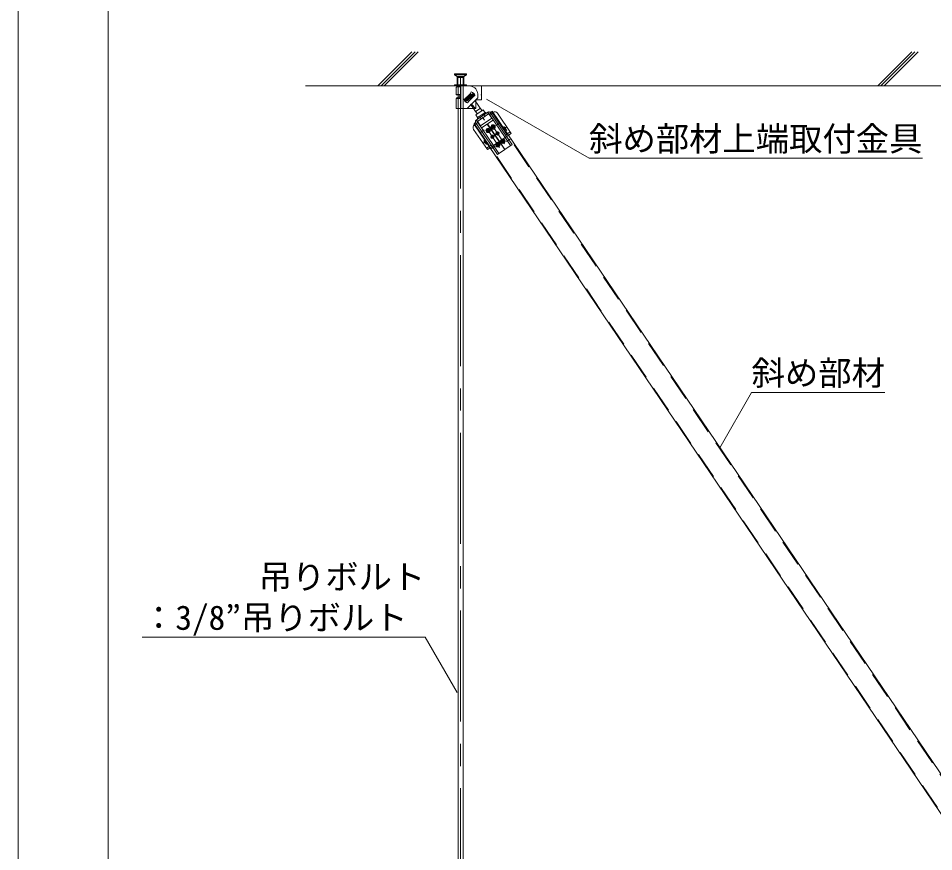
# Model space of a CAD drawing. Units: millimetres at full size, sheet at 1:40; details may follow other scales. Extents: x -7800 to 7800, y -5578 to 5485.
# Drawn here: x -7800 to -6152, y -3472 to -1972 of the extents above; entities that cross this region are included whole.
import ezdxf
from ezdxf.enums import TextEntityAlignment as Align

# ---------------------------------------------------------------- set-up
doc = ezdxf.new("R2010")
doc.units = ezdxf.units.MM
doc.header["$LTSCALE"] = 40
for name, pattern in [('CHAIN1', [8, 5, -1, 1, -1]), ('DASHED1', [1.8, 1.2, -0.6]), ('DOUBLE_CHAIN1', [8.8, 5, -1, 0.6, -0.6, 0.6, -1])]:
    doc.linetypes.add(name, pattern=pattern)
for name, color, linetype, lineweight in [('2-0_中心線', 4, 'CHAIN1', 9), ('2-1_吊り材', 4, 'Continuous', 9), ('2-6_文字', 7, 'Continuous', 18), ('2-7_金具', 4, 'Continuous', 9), ('2-9_躯体', 4, 'DASHED1', 9), ('2-B_ビス', 3, 'Continuous', 18), ('F-2_太線１', 3, 'Continuous', 18)]:
    doc.layers.add(name, color=color, linetype=linetype, lineweight=lineweight)
doc.styles.add('ＭＳ ゴシック', font='')
doc.styles.get('ＭＳ ゴシック').set_extended_font_data('MS Gothic')

msp = doc.modelspace()

# ---------------------------------------------------------------- linework, layer by layer
at = {"layer": '2-0_中心線'}
msp.add_line((-7003.63, -2078.27), (-7003.63, -4083.58), dxfattribs=at)
at = {"layer": '2-1_吊り材', "color": 3, "lineweight": 18}
for p, q in [((-7008.13, -2093.37), (-7008.13, -3990.57)), ((-6999.13, -2093.37), (-6999.13, -3990.57)), ((-7008.13, -2114.87), (-7008.13, -2287.19)), ((-6999.13, -2117.37), (-6999.13, -2287.19))]:
    msp.add_line(p, q, dxfattribs=at)
at = {"layer": '2-6_文字'}
for p, q in [((-6536.91, -2745.32), (-6479.36, -2645.64)), ((-6479.36, -2645.64), (-6239.36, -2645.64)), ((-7067.19, -3086.17), (-7577.19, -3086.17)), ((-7009.64, -3185.85), (-7067.19, -3086.17))]:
    msp.add_line(p, q, dxfattribs=at)
msp.add_lwpolyline([(-6171.93, -2223.93), (-6771.93, -2223.93), (-6957.13, -2117.66)], dxfattribs=at)
at = {"layer": '2-7_金具', "linetype": 'DASHED1'}
msp.add_line((-6992.63, -2093.37), (-7014.63, -2093.37), dxfattribs=at)
at = {"layer": '2-9_躯体', "color": 7, "linetype": 'Continuous', "lineweight": 18}
for p, q in [((-7091.1, -2032.17), (-7152.3, -2093.37)), ((-7085.38, -2032.11), (-7146.64, -2093.37)), ((-7079.72, -2032.11), (-7140.98, -2093.37)), ((-6191.1, -2032.17), (-6252.3, -2093.37)), ((-6185.38, -2032.11), (-6246.64, -2093.37)), ((-6179.72, -2032.11), (-6240.98, -2093.37)), ((-7282.6, -2093.37), (-4940.53, -2093.37))]:
    msp.add_line(p, q, dxfattribs=at)
at = {"layer": '2-9_躯体'}
for p, q in [((-6992.63, -2071.87), (-7014.63, -2071.87)), ((-6992.63, -2073.87), (-7014.63, -2073.87)), ((-7009.63, -2076.87), (-7009.63, -2091.87)), ((-6997.63, -2076.87), (-7009.63, -2076.87)), ((-6997.63, -2076.87), (-6997.63, -2091.87)), ((-7014.63, -2091.87), (-7014.63, -2093.37)), ((-6992.63, -2091.87), (-7014.63, -2091.87)), ((-7008.63, -2078.37), (-7008.63, -2093.37)), ((-7008.63, -2078.37), (-7008.13, -2078.37)), ((-6998.63, -2078.37), (-7008.13, -2078.37)), ((-6998.63, -2078.37), (-6998.63, -2093.37)), ((-6992.63, -2091.87), (-6992.63, -2093.37))]:
    msp.add_line(p, q, dxfattribs=at)
for points in [[(-7014.63, -2071.87), (-7014.63, -2073.87), (-7009.63, -2076.87)], [(-6992.63, -2071.87), (-6992.63, -2073.87), (-6997.63, -2076.87)]]:
    msp.add_lwpolyline(points, dxfattribs=at)
at = {"layer": '2-B_ビス'}
for p, q in [((-7006.79, -2093.37), (-7008.78, -2093.37)), ((-7003.13, -2093.37), (-7006.79, -2093.37)), ((-7003.13, -2093.37), (-6999.13, -2093.37)), ((-7011.33, -2095.68), (-7011.33, -2109.49)), ((-7010.33, -2093.68), (-7010.33, -2095.51)), ((-7010.33, -2093.68), (-7010.33, -2095.51)), ((-7008.13, -2095.89), (-7008.13, -2095.89)), ((-7004.64, -2109.14), (-7004.59, -2116.14)), ((-7003.13, -2093.68), (-6987.63, -2093.68)), ((-7003.13, -2132.4), (-7003.13, -2095.33)), ((-6997.27, -2117.95), (-6980.5, -2106.68)), ((-6995.88, -2118.22), (-6980.77, -2108.07)), ((-6986.43, -2107.6), (-6994.21, -2115.38)), ((-6987.63, -2093.68), (-6966.13, -2093.68)), ((-6986.43, -2107.6), (-6984.45, -2104.18)), ((-6985.68, -2108.12), (-6981.43, -2114.44)), ((-6983.48, -2111.39), (-6980.66, -2109.5)), ((-6980.77, -2108.07), (-6980.5, -2106.68)), ((-6980.5, -2106.68), (-6977.99, -2110.42)), ((-6972.62, -2115.14), (-6972.62, -2108.68)), ((-6966.13, -2109.18), (-6966.43, -2109.18)), ((-6966.13, -2118.63), (-6966.13, -2093.68)), ((-7011.33, -2116.49), (-7011.33, -2133.94)), ((-7010.33, -2114.28), (-7010.33, -2116.32)), ((-6994.21, -2115.38), (-6997.64, -2117.36)), ((-6995.88, -2118.22), (-6997.27, -2117.95)), ((-6994.76, -2121.68), (-6997.27, -2117.95)), ((-6994.49, -2120.3), (-6995.88, -2118.22)), ((-6977.99, -2110.42), (-6994.76, -2121.68)), ((-6994.49, -2120.3), (-6994.76, -2121.68)), ((-6991.78, -2116.97), (-6994.6, -2118.87)), ((-6993.81, -2113.67), (-6989.83, -2120.15)), ((-6972.63, -2115.16), (-6991.74, -2134.26)), ((-6988.83, -2120.76), (-6990.81, -2124.19)), ((-6987.63, -2114.18), (-6989.71, -2115.58)), ((-6987.63, -2114.18), (-6989.02, -2112.11)), ((-6981.05, -2112.98), (-6988.83, -2120.76)), ((-6987.63, -2114.18), (-6985.56, -2112.79)), ((-6987.63, -2114.18), (-6986.24, -2116.26)), ((-6985.41, -2126.46), (-6973.83, -2143.68)), ((-6976.65, -2134.26), (-6983.82, -2126.34)), ((-6981.05, -2112.98), (-6977.62, -2111)), ((-6979.38, -2110.14), (-6977.99, -2110.42)), ((-6977.25, -2120.66), (-6965.53, -2138.1)), ((-6966.13, -2118.63), (-6976.13, -2118.63)), ((-6976.13, -2118.63), (-6976.13, -2134.26)), ((-6974.2, -2118.63), (-6975.2, -2117.73)), ((-6966.13, -2118.63), (-6966.13, -2110.18)), ((-7003.13, -2134.26), (-7003.13, -2132.4)), ((-7003.13, -2134.26), (-6976.13, -2134.26)), ((-6976.62, -2139.53), (-6968.32, -2133.95)), ((-6963.04, -2136.43), (-6976.32, -2145.35)), ((-6954.45, -2140.68), (-6975.52, -2155.03)), ((-6972.75, -2150.67), (-6959.47, -2141.74)), ((-6972.73, -2150.69), (-6959.49, -2141.71)), ((-6959.47, -2141.74), (-6963.04, -2136.43)), ((-6954.86, -2140.96), (-6947.43, -2151.87)), ((-6947.48, -2139.81), (-6950, -2141.52)), ((-6950, -2141.52), (-6920.56, -2184.75)), ((-6945.36, -2141.14), (-6948.71, -2143.42)), ((-6946.68, -2139.26), (-6108.09, -3377.86)), ((-6937.02, -2142.73), (-6912.26, -2179.09)), ((-6976.37, -2159.48), (-6978.89, -2161.2)), ((-6976.37, -2159.48), (-6946.93, -2202.71)), ((-6972.75, -2150.67), (-6976.32, -2145.35)), ((-6975.11, -2154.75), (-6967.68, -2165.66)), ((-6973.72, -2157.68), (-6973.31, -2157.4)), ((-6973.72, -2157.68), (-6944.29, -2200.91)), ((-6972.71, -2159.17), (-6972.43, -2159.58)), ((-6947.43, -2151.87), (-6967.68, -2165.66)), ((-6963.77, -2149.69), (-6960.2, -2155)), ((-6944.71, -2154.98), (-6955.04, -2162.01)), ((-6952.65, -2143.32), (-6953.06, -2143.61)), ((-6952.65, -2143.32), (-6923.21, -2186.55)), ((-6980, -2172), (-6955.24, -2208.36)), ((-6979.8, -2161.69), (-6108.09, -3449.21)), ((-6978.42, -2163.66), (-6975.07, -2161.38)), ((-6975.35, -2160.97), (-6975.07, -2161.38)), ((-6965.79, -2169.33), (-6955.45, -2162.3)), ((-6956.22, -2172.76), (-6956.41, -2173.74)), ((-6956.41, -2173.74), (-6955.13, -2173.99)), ((-6956.22, -2172.76), (-6954.94, -2173)), ((-6933.95, -2193.87), (-6955.45, -2162.3)), ((-6933.54, -2193.59), (-6955.04, -2162.01)), ((-6954.73, -2174.57), (-6954.98, -2175.85)), ((-6954.98, -2175.85), (-6954, -2176.04)), ((-6954.11, -2171.33), (-6954.36, -2172.61)), ((-6954.11, -2171.33), (-6953.13, -2171.52)), ((-6953.75, -2174.76), (-6954, -2176.04)), ((-6953.13, -2171.52), (-6953.38, -2172.79)), ((-6953.17, -2174.36), (-6951.89, -2174.61)), ((-6952.98, -2173.38), (-6951.7, -2173.62)), ((-6951.7, -2173.62), (-6951.89, -2174.61)), ((-6947.13, -2166.57), (-6947.32, -2167.55)), ((-6947.32, -2167.55), (-6946.04, -2167.79)), ((-6947.13, -2166.57), (-6945.85, -2166.81)), ((-6945.64, -2168.38), (-6945.89, -2169.66)), ((-6945.89, -2169.66), (-6944.9, -2169.84)), ((-6945.02, -2165.14), (-6945.27, -2166.41)), ((-6945.02, -2165.14), (-6944.04, -2165.33)), ((-6944.66, -2168.57), (-6944.9, -2169.84)), ((-6944.04, -2165.33), (-6944.28, -2166.6)), ((-6944.07, -2168.17), (-6942.8, -2168.41)), ((-6943.89, -2167.19), (-6942.61, -2167.43)), ((-6942.61, -2167.43), (-6942.8, -2168.41)), ((-6946.17, -2185.25), (-6948.41, -2186.77)), ((-6948.41, -2186.77), (-6945.4, -2186.39)), ((-6946.17, -2185.25), (-6947.9, -2183.18)), ((-6947.34, -2183.84), (-6945.82, -2184.34)), ((-6946.17, -2185.25), (-6945.2, -2182.73)), ((-6946.17, -2185.25), (-6944.65, -2187.49)), ((-6937.08, -2179.06), (-6939.32, -2180.58)), ((-6939.32, -2180.58), (-6936.31, -2180.2)), ((-6937.08, -2179.06), (-6938.81, -2176.98)), ((-6938.25, -2177.64), (-6936.73, -2178.15)), ((-6937.08, -2179.06), (-6936.11, -2176.54)), ((-6937.08, -2179.06), (-6935.56, -2181.3)), ((-6929.68, -2192.19), (-6929.87, -2193.17)), ((-6929.68, -2192.19), (-6928.4, -2192.44)), ((-6927.57, -2190.76), (-6927.82, -2192.04)), ((-6927.57, -2190.76), (-6926.59, -2190.95)), ((-6926.59, -2190.95), (-6926.83, -2192.23)), ((-6920.56, -2184.75), (-6912.26, -2179.09)), ((-6920.56, -2184.75), (-6910.71, -2199.22)), ((-6955.24, -2208.36), (-6946.93, -2202.71)), ((-6946.93, -2202.71), (-6937.08, -2217.17)), ((-6938.77, -2198.38), (-6938.96, -2199.36)), ((-6938.96, -2199.36), (-6937.68, -2199.61)), ((-6938.77, -2198.38), (-6937.49, -2198.63)), ((-6937.28, -2200.19), (-6937.53, -2201.47)), ((-6937.53, -2201.47), (-6936.55, -2201.66)), ((-6937.08, -2217.17), (-6924.1, -2208.33)), ((-6936.66, -2196.95), (-6936.91, -2198.23)), ((-6936.66, -2196.95), (-6935.68, -2197.14)), ((-6936.3, -2200.38), (-6936.55, -2201.66)), ((-6935.68, -2197.14), (-6935.93, -2198.42)), ((-6935.72, -2199.98), (-6934.44, -2200.23)), ((-6935.53, -2199), (-6934.25, -2199.25)), ((-6934.25, -2199.25), (-6934.44, -2200.23)), ((-6933.95, -2193.87), (-6924.1, -2208.33)), ((-6929.87, -2193.17), (-6928.59, -2193.42)), ((-6928.19, -2194), (-6928.44, -2195.28)), ((-6928.44, -2195.28), (-6927.45, -2195.47)), ((-6927.21, -2194.19), (-6927.45, -2195.47)), ((-6926.63, -2193.79), (-6925.35, -2194.04)), ((-6926.44, -2192.81), (-6925.16, -2193.06)), ((-6925.16, -2193.06), (-6925.35, -2194.04)), ((-6910.71, -2199.22), (-6923.69, -2208.05))]:
    msp.add_line(p, q, dxfattribs=at)
at = {"layer": '2-B_ビス', "linetype": 'DASHED1'}
for p, q in [((-7008.13, -2093.37), (-7008.13, -2118.37)), ((-6999.13, -2093.37), (-6999.13, -2118.37)), ((-7008.13, -2093.91), (-7008.13, -2108.39)), ((-6984.93, -2109.66), (-6982.42, -2113.39)), ((-7008.13, -2114.5), (-7008.13, -2134.19)), ((-6992.84, -2114.97), (-6990.33, -2118.71)), ((-6992.12, -2114.49), (-6989.61, -2118.23)), ((-6985.65, -2110.14), (-6983.14, -2113.87)), ((-6973.79, -2132.37), (-6973.79, -2132.37)), ((-6952.65, -2143.32), (-6954.45, -2140.68)), ((-6947.68, -2139.94), (-6108.09, -3380)), ((-6973.72, -2157.68), (-6975.52, -2155.03)), ((-6973.31, -2157.4), (-6953.06, -2143.61)), ((-6968.5, -2150.25), (-6966.7, -2152.89)), ((-6961.47, -2145.46), (-6959.67, -2148.11)), ((-6948.71, -2143.42), (-6951.35, -2145.23)), ((-6978.81, -2161.02), (-6108.09, -3447.07)), ((-6975.07, -2161.38), (-6972.43, -2159.58)), ((-6935.75, -2191.22), (-6935.34, -2190.94)), ((-6933.54, -2193.59), (-6920.56, -2184.75)), ((-6923.21, -2186.55), (-6913.36, -2201.02)), ((-6922.36, -2182.11), (-6914.06, -2176.45)), ((-6957.04, -2205.72), (-6948.73, -2200.06)), ((-6946.93, -2202.71), (-6933.95, -2193.87)), ((-6944.29, -2200.91), (-6934.43, -2215.37))]:
    msp.add_line(p, q, dxfattribs=at)
at = {"layer": '2-B_ビス', "color": 4, "linetype": 'CHAIN1', "lineweight": 9}
msp.add_line((-7003.63, -2078.27), (-7003.63, -4083.58), dxfattribs=at)
at = {"layer": '2-B_ビス', "linetype": 'CHAIN1'}
for p, q in [((-6967.42, -2177.34), (-6960.96, -2172.94)), ((-6957.18, -2175.81), (-6950.56, -2171.3)), ((-6956.54, -2170.04), (-6933.26, -2204.22)), ((-6948.24, -2169.73), (-6941.91, -2165.41)), ((-6947.45, -2163.84), (-6924.17, -2198.03)), ((-6940.3, -2164.92), (-6933.72, -2160.44)), ((-6926.04, -2171.54), (-6921.01, -2168.11)), ((-6925.39, -2166.92), (-6920.47, -2174.14)), ((-6961.75, -2191.69), (-6956.84, -2198.91)), ((-6949.3, -2187.38), (-6942.68, -2182.88)), ((-6940.36, -2181.3), (-6934.03, -2176.98)), ((-6924.46, -2191.04), (-6931.24, -2195.65)), ((-6920.6, -2193.85), (-6914.02, -2189.37)), ((-6962.51, -2196.38), (-6957.19, -2192.76)), ((-6947.72, -2206.27), (-6941.26, -2201.87)), ((-6939.73, -2201.43), (-6933.11, -2196.93))]:
    msp.add_line(p, q, dxfattribs=at)
at = {"layer": '2-B_ビス'}
for points in [[(-7008.13, -2093.91), (-7007.62, -2093.61), (-7007.23, -2093.39)], [(-7003.13, -2095.33), (-7003.13, -2093.68), (-7003.13, -2093.37)], [(-7003.13, -2095.33), (-7004.56, -2095.33), (-7005.94, -2095.35), (-7007.23, -2095.38), (-7008.41, -2095.41), (-7009.42, -2095.45), (-7010.24, -2095.51), (-7010.84, -2095.56), (-7011.21, -2095.62), (-7011.33, -2095.68)], [(-7004.65, -2109.14), (-7006.03, -2109.15), (-7007.32, -2109.18), (-7008.48, -2109.22), (-7009.48, -2109.26), (-7010.28, -2109.31), (-7010.87, -2109.37), (-7011.23, -2109.43), (-7011.33, -2109.49), (-7011.19, -2109.55), (-7010.81, -2109.61), (-7010.19, -2109.67), (-7009.35, -2109.72), (-7008.33, -2109.76), (-7007.15, -2109.8), (-7005.85, -2109.83), (-7004.65, -2109.84)], [(-7004.65, -2109.28), (-7005.46, -2109.29), (-7006.19, -2109.32), (-7006.83, -2109.34), (-7007.36, -2109.37), (-7007.76, -2109.41), (-7008.02, -2109.44), (-7008.13, -2109.48), (-7008.09, -2109.52), (-7007.9, -2109.55), (-7007.56, -2109.59), (-7007.09, -2109.62), (-7006.5, -2109.65), (-7005.81, -2109.67), (-7005.03, -2109.69), (-7004.65, -2109.7)], [(-6980.77, -2108.07), (-6979.38, -2110.14), (-6994.49, -2120.3)], [(-6966.43, -2109.18), (-6966.43, -2110.18), (-6966.13, -2110.18)], [(-7004.6, -2116.14), (-7005.98, -2116.16), (-7007.27, -2116.19), (-7008.44, -2116.22), (-7009.44, -2116.27), (-7010.26, -2116.32), (-7010.86, -2116.37), (-7011.22, -2116.43), (-7011.33, -2116.49)], [(-7008.13, -2114.5), (-7007.62, -2114.2), (-7007.23, -2113.98)], [(-6933.95, -2193.87), (-6933.54, -2193.59), (-6923.69, -2208.05)]]:
    msp.add_lwpolyline(points, dxfattribs=at)
at = {"layer": '2-B_ビス', "linetype": 'DOUBLE_CHAIN1'}
msp.add_lwpolyline([(-7003.13, -2134.26), (-7004.56, -2134.26), (-7005.94, -2134.24), (-7007.23, -2134.21), (-7008.4, -2134.18), (-7009.41, -2134.13), (-7010.23, -2134.08), (-7010.84, -2134.02), (-7011.33, -2133.94)], dxfattribs=at)
at = {"layer": '2-B_ビス'}
for centre, radius in [((-6954.05, -2173.68), 4), ((-6954.05, -2173.68), 2.25), ((-6944.96, -2167.49), 4), ((-6944.96, -2167.49), 2.25), ((-6923.44, -2169.77), 1.5), ((-6946.17, -2185.25), 3), ((-6946.17, -2185.25), 3), ((-6946.17, -2185.25), 2.7), ((-6937.08, -2179.06), 3), ((-6937.08, -2179.06), 3), ((-6937.08, -2179.06), 2.7), ((-6927.51, -2193.11), 4), ((-6927.51, -2193.11), 2.25), ((-6959.81, -2194.54), 1.5), ((-6936.61, -2199.31), 4), ((-6936.6, -2199.3), 2.25)]:
    msp.add_circle(centre, radius, dxfattribs=at)
for centre, radius, start, end in [((-7004.96, -2134.21), 40.88, 92.5588, 97.55402), ((-7004.96, -2134.21), 40.88, 92.5588, 97.55402), ((-6987.62, -2108.68), 15, 10.54723, 89.99998), ((-6987.63, -2114.18), 10.5, 17.62668, 72.37388), ((-6987.62, -2108.68), 15, 0, 10.54723), ((-7005.83, -2144.82), 30.86, 87.75647, 98.39833), ((-6987.63, -2114.18), 10.5, 197.62581, 252.37382), ((-6958.93, -2142.54), 1, 304.17015, 124.17015), ((-6952.65, -2143.32), 3.2, 34.25432, 124.25432), ((-6941.98, -2146.1), 6, 34.25432, 124.25432), ((-6973.72, -2157.68), 3.2, 124.25432, 214.25432), ((-6972.17, -2151.52), 1, 124.17015, 304.17015), ((-6975.04, -2168.62), 6, 124.25432, 214.25432), ((-6955.22, -2174.48), 0.5, 349.17015, 79.17013), ((-6954.85, -2172.51), 0.5, 259.17013, 349.17015), ((-6953.26, -2174.85), 0.5, 79.17015, 169.17015), ((-6952.88, -2172.89), 0.5, 169.17015, 259.17015), ((-6946.13, -2168.29), 0.5, 349.17015, 79.17013), ((-6945.76, -2166.32), 0.5, 259.17013, 349.17015), ((-6944.17, -2168.66), 0.5, 79.17015, 169.17015), ((-6943.79, -2166.7), 0.5, 169.17015, 259.17015), ((-6928.31, -2191.94), 0.5, 259.17013, 349.17015), ((-6926.34, -2192.32), 0.5, 169.17015, 259.17015), ((-6937.78, -2200.1), 0.5, 349.17015, 79.17013), ((-6937.4, -2198.14), 0.5, 259.17013, 349.17015), ((-6935.81, -2200.48), 0.5, 79.17015, 169.17015), ((-6935.44, -2198.51), 0.5, 169.17015, 259.17015), ((-6928.68, -2193.91), 0.5, 349.17015, 79.17013), ((-6926.72, -2194.28), 0.5, 79.17015, 169.17015)]:
    msp.add_arc(centre, radius, start, end, dxfattribs=at)
at = {"layer": 'F-2_太線１'}
for p, q in [((-7800, 5485.15), (-7800, -5514.85)), ((-7638.18, 1696.25), (-7638.18, -4783.77))]:
    msp.add_line(p, q, dxfattribs=at)

# ---------------------------------------------------------------- texts
at = {"layer": '2-6_文字', "style": 'ＭＳ ゴシック'}
for s, p in [('斜め部材上端取付金具', (-6771.93, -2223.93)), ('斜め部材', (-6479.36, -2645.64)), ('吊りボルト', (-7367.19, -3012.8)), ('：3/8”吊りボルト', (-7577.19, -3086.17))]:
    msp.add_text(s, height=43.99, dxfattribs=at).set_placement(p, align=Align.BOTTOM_LEFT)

doc.saveas('drawing.dxf')
